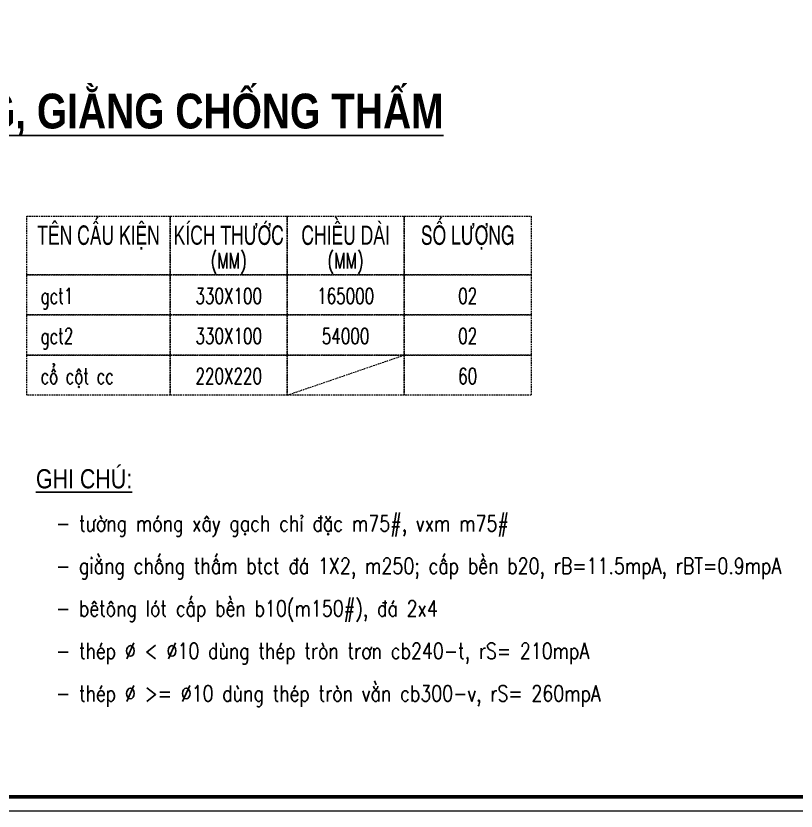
# Model space of a CAD drawing. Header units: inches. Extents: x 541671 to 837720, y 76128 to 1008472.
# Drawn here: x 718064 to 779188, y 384157 to 446496 of the extents above; entities that cross this region are included whole.
import ezdxf
from ezdxf.enums import TextEntityAlignment as Align

# ---------------------------------------------------------------- set-up
doc = ezdxf.new("R2010")
doc.units = ezdxf.units.IN
doc.header["$MEASUREMENT"] = 0
doc.linetypes.add('HIDDEN', pattern=[0.375, 0.25, -0.125])
doc.layers.get('0').update_dxf_attribs({"lineweight": 18})
for name, color, linetype, lineweight in [('EG Text2', 7, 'Continuous', 25), ('LC MANH DUT', 35, 'HIDDEN', 5), ('LC Net thay', 7, 'Continuous', 25), ('LC Text1', 3, 'Continuous', 20), ('LC Text2', 7, 'Continuous', 25)]:
    doc.layers.add(name, color=color, linetype=linetype, lineweight=lineweight)
doc.layers.add('Khungten_LCDI', color=7, linetype='Continuous')
doc.styles.add('EG 1', font='VHAVANB_2.TTF')
doc.styles.add('Khungten', font='VHAVAN_2.TTF', dxfattribs={"width": 0.8, "height": 5000})
doc.styles.add('LC 2', font='VHARIALN_3.TTF', dxfattribs={"width": 0.7})
doc.styles.add('LC 3', font='vnsimli.shx', dxfattribs={"width": 0.75})
doc.styles.add('LC3', font='VHARIALB_3.TTF', dxfattribs={"width": 0.8})
doc.styles.add('T2', font='VHARIAL_2.TTF', dxfattribs={"width": 0.8})
doc.styles.add('Title', font='VHAVAN_2.TTF', dxfattribs={"width": 0.8})

# ---------------------------------------------------------------- blocks, each defined once
blk = doc.blocks.new('lcdi fix')
at = {"layer": 'Defpoints', "lineweight": 0}
blk.add_lwpolyline([(-1200, -14850), (-1200, 14850), (40800, 14850), (40800, -14850)], close=True, dxfattribs=at)
at = {"layer": 'Khungten_LCDI', "color": 5, "lineweight": 60}
blk.add_lwpolyline([(0, -14650), (0, 14650), (40600, 14650), (40600, -14650)], close=True, dxfattribs=at)
at = {"color": 7, "style": 'Khungten', "width": 0.8}
for tag, p in [('REVISION', (39499, -10746)), ('NGAYHT', (39546, -11609))]:
    blk.add_attdef(tag, text='', height=200, dxfattribs=at).set_placement(p, align=Align.CENTER)
at = {"layer": 'LC Text1', "style": 'Title', "width": 1.824646}
for tag, p, p2 in [('TENBANVE1', (36913, -8886), (40339, -8886)), ('TENBANVE2', (36913, -9562), (40339, -9562))]:
    blk.add_attdef(tag, text='', height=250, dxfattribs=at).set_placement(p, p2, align=Align.FIT)
at = {"layer": 'LC Text1', "style": 'Title', "width": 0.7}
blk.add_attdef('SOBANVE', text='', height=250, dxfattribs=at).set_placement((39562, -13896), align=Align.CENTER)
blk = doc.blocks.new('TIEUDE1')
at = {"layer": 'EG Text2', "color": 7, "style": 'EG 1'}
blk.add_attdef('TIªU§Ò', text='', height=5, dxfattribs=at).set_placement((0, 0), align=Align.BOTTOM_CENTER)
blk.add_attdef('TL', text='', height=3, dxfattribs=at).set_placement((0, -2), align=Align.TOP_CENTER)

msp = doc.modelspace()

# ---------------------------------------------------------------- linework, layer by layer
at = {"layer": 'LC MANH DUT', "ltscale": 500}
msp.add_line((739317.7, 416763.7), (748476.3, 419907.4), dxfattribs=at)
for points in [[(718913, 430799), (730159.2, 430799), (730159.2, 426194.6), (718913, 426194.6)], [(730159.2, 430799), (739317.7, 430799), (739317.7, 426194.6), (730159.2, 426194.6)], [(739317.7, 430799), (748476.3, 430799), (748476.3, 426194.6), (739317.7, 426194.6)], [(748476.3, 430799), (758443.7, 430799), (758443.7, 426194.6), (748476.3, 426194.6)], [(718913, 426194.6), (730159.2, 426194.6), (730159.2, 423051), (718913, 423051)], [(730159.2, 426194.6), (739317.7, 426194.6), (739317.7, 423051), (730159.2, 423051)], [(739317.7, 426194.6), (748476.3, 426194.6), (748476.3, 423051), (739317.7, 423051)], [(748476.3, 426194.6), (758443.7, 426194.6), (758443.7, 423051), (748476.3, 423051)], [(718913, 423051), (730159.2, 423051), (730159.2, 419907.4), (718913, 419907.4)], [(730159.2, 423051), (739317.7, 423051), (739317.7, 419907.4), (730159.2, 419907.4)], [(739317.7, 423051), (748476.3, 423051), (748476.3, 419907.4), (739317.7, 419907.4)], [(748476.3, 423051), (758443.7, 423051), (758443.7, 419907.4), (748476.3, 419907.4)], [(718913, 419907.4), (730159.2, 419907.4), (730159.2, 416763.7), (718913, 416763.7)], [(730159.2, 419907.4), (739317.7, 419907.4), (739317.7, 416763.7), (730159.2, 416763.7)], [(739317.7, 419907.4), (748476.3, 419907.4), (748476.3, 416763.7), (739317.7, 416763.7)], [(748476.3, 419907.4), (758443.7, 419907.4), (758443.7, 416763.7), (748476.3, 416763.7)]]:
    msp.add_lwpolyline(points, close=True, dxfattribs=at)

# ---------------------------------------------------------------- block references
at = {"layer": 'LC Net thay', "xscale": 5.543999978195854, "yscale": 5.543999978195854, "zscale": 5.543999978195854}
msp.add_blockref('lcdi fix', (611524.8, 466485.8), dxfattribs=at)
at = {"layer": 'LC Text2'}
ref = msp.add_blockref('TIEUDE1', (715193.2, 436851.9), dxfattribs=dict(at, xscale=554.3999834408254, yscale=554.3999834408254, zscale=554.3999834408254))
ref.add_attrib('TIªU§Ò', '%%UmÆt b»ng t\xadêng mãng, gi»ng chèng thÊm', dxfattribs={"color": 7, "height": 2730.095, "style": 'LC3', "width": 0.8}).set_placement((715193.2, 436851.9), align=Align.BOTTOM_CENTER)

# ---------------------------------------------------------------- texts
at = {"layer": 'LC Text1', "color": 3, "style": 'LC 3', "width": 0.7}
for s, p in [('(MM)', (734738.5, 426692.2)), ('(MM)', (743897, 426692.2)), ('330X100', (734738.5, 423921.8)), ('165000', (743897, 423921.8)), ('02', (753460, 423921.8)), ('330X100', (734738.5, 420778.1)), ('54000', (743897, 420778.1)), ('02', (753460, 420778.1)), ('220X220', (734738.5, 417634.5)), ('60', (753460, 417634.5))]:
    msp.add_text(s, height=1240.08, dxfattribs=at).set_placement(p, align=Align.CENTER)
at = {"layer": 'LC Text1', "color": 3, "style": 'LC 3'}
for s, height, width, p in [('gct1', 1240.08, 0.7, (719997.9, 423921.8)), ('gct2', 1240.08, 0.7, (719997.9, 420778.1)), ('cæ cét cc', 1240.08, 0.7, (719997.9, 417634.5)), ('- t\xadêng mãng x©y g¹ch chØ ®Æc m75#, vxm m75#', 1250, 0.8, (721205.8, 406089.3)), ('- gi»ng chèng thÊm btct ®¸ 1X2, m250; cÊp bÒn b20, rB=11.5mpA, rBT=0.9mpA', 1250, 0.8, (721205.8, 402756)), ('- bªt«ng lãt cÊp bÒn b10(m150#), ®¸ 2x4', 1250, 0.8, (721205.8, 399422.6)), ('- thÐp %%C < %%C10 dïng thÐp trßn tr¬n cb240-t, rS= 210mpA', 1250, 0.8, (721205.8, 396089.3)), ('- thÐp %%C >= %%C10 dïng thÐp trßn v»n cb300-v, rS= 260mpA', 1250, 0.8, (721205.8, 392756))]:
    msp.add_text(s, height=height, dxfattribs=dict(at, width=width)).set_placement(p)
at = {"layer": 'LC Text2', "lineweight": -2, "style": 'LC 2', "width": 0.8}
for s, p in [('tªn cÊu kiÖn', (724536.1, 428559.2)), ('kÝch th\xadíc', (734738.5, 428559.2)), ('chiÒu dµi', (743897, 428559.2)), ('sè l\xadîng', (753460, 428559.2))]:
    msp.add_text(s, height=1500, dxfattribs=at).set_placement(p, align=Align.CENTER)
at = {"layer": 'LC Text2', "style": 'T2', "width": 0.8}
msp.add_text('%%Ughi chó:', height=1500, dxfattribs=at).set_placement((719632.4, 409458.6))

doc.saveas('drawing.dxf')
